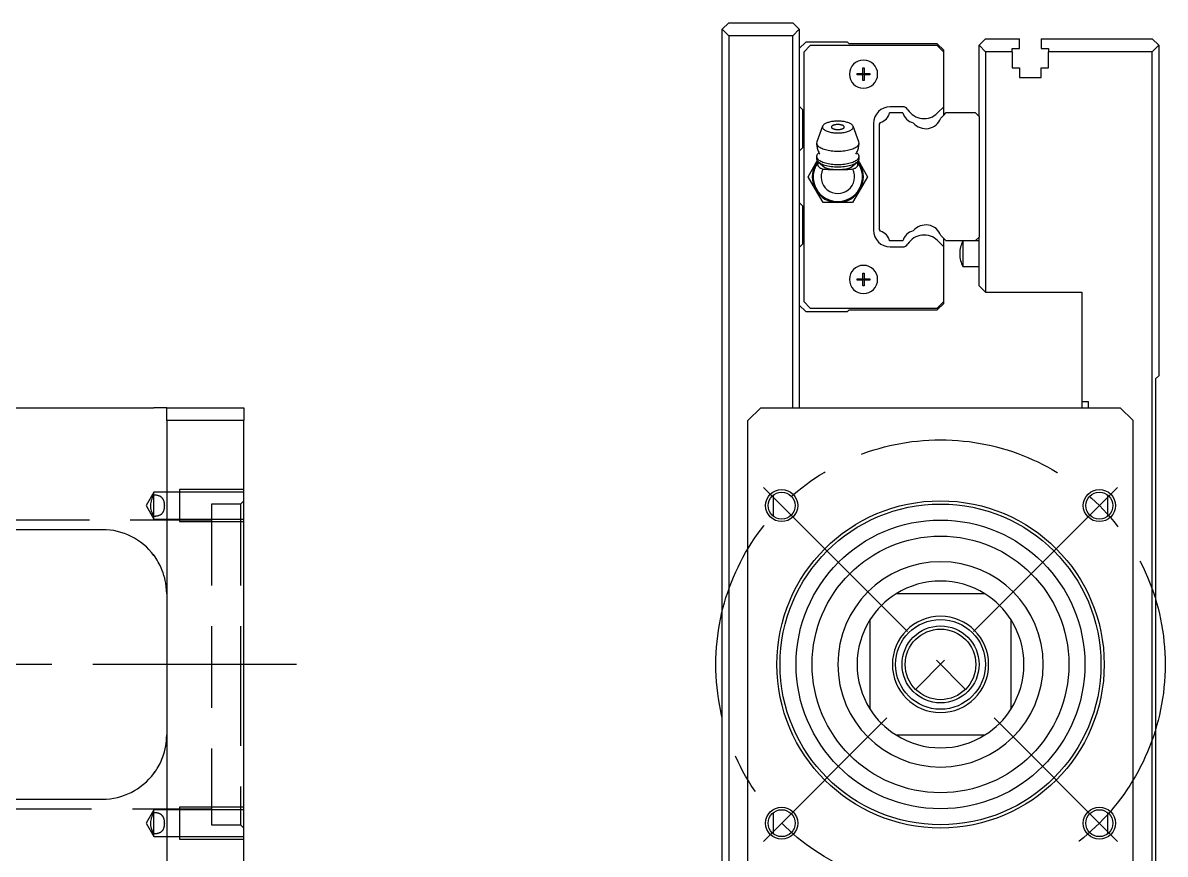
# Model space of a CAD drawing. Extents: x -10 to 1021, y -329 to 120.
# Drawn here: x 843.1 to 1021.1, y -29.6 to 100 of the extents above; entities that cross this region are included whole.
import ezdxf

# ---------------------------------------------------------------- set-up
doc = ezdxf.new("R2010")
doc.units = 0
doc.linetypes.add('CENTER', pattern=[50.8, 31.75, -6.35, 6.35, -6.35])
doc.linetypes.add('DASHED', pattern=[19.05, 12.7, -6.35])
doc.layers.get('0').update_dxf_attribs({"linetype": 'CONTINUOUS'})
doc.layers.add('CENTER', color=1, linetype='CENTER')

msp = doc.modelspace()

# ---------------------------------------------------------------- linework, layer by layer
at = {"color": 7, "linetype": 'CONTINUOUS'}
for p, q in [((953.07, 100), (952.07, 99)), ((953.07, 100), (963.07, 100)), ((964.07, 99), (963.07, 100)), ((952.07, 99), (953.07, 98)), ((952.07, -99), (952.07, 99)), ((963.07, 98), (953.07, 98)), ((953.07, 98), (953.07, -98)), ((963.07, 98), (964.07, 99)), ((963.07, 40), (963.07, 98)), ((964.07, 99), (964.07, 40)), ((965.07, 97), (964.07, 96)), ((965.77, 96.45), (964.77, 95.45)), ((971.57, 97), (965.07, 97)), ((985.57, 96.45), (965.77, 96.45)), ((971.82, 96.75), (971.57, 97)), ((985.57, 96.75), (971.82, 96.75)), ((986.57, 95.75), (985.57, 96.75)), ((986.57, 95.45), (985.57, 96.45)), ((992.07, 96.5), (993.07, 97.5)), ((992.07, 85.4), (992.07, 96.5)), ((993.07, 95.5), (992.07, 96.5)), ((993.07, 97.5), (998.37, 97.5)), ((998.37, 96), (998.37, 97.5)), ((1001.77, 97.5), (1019.07, 97.5)), ((1001.77, 97.5), (1001.77, 96)), ((1019.07, 97.5), (1020.07, 96.5)), ((1020.07, 96.5), (1019.07, 95.5)), ((1020.07, 96.5), (1020.07, 45)), ((964.77, 95.45), (964.77, 56.55)), ((986.57, 95.45), (986.57, 95.75)), ((986.57, 86.92), (986.57, 95.45)), ((997.22, 95.5), (993.07, 95.5)), ((993.07, 95.5), (993.07, 58)), ((997.22, 95.5), (997.22, 96)), ((997.22, 96), (998.37, 96)), ((997.22, 95.5), (997.22, 93)), ((1001.77, 96), (1002.92, 96)), ((1002.92, 96), (1002.92, 95.5)), ((1002.92, 93), (1002.92, 95.5)), ((1019.07, 95.5), (1002.92, 95.5)), ((1019.07, -95.5), (1019.07, 95.5)), ((973.97, 92.1), (973.97, 93)), ((973.97, 93), (974.17, 93)), ((974.17, 93), (974.17, 92.1)), ((997.22, 93), (998.37, 93)), ((998.37, 93), (998.37, 91.5)), ((1001.77, 93), (1002.92, 93)), ((1001.77, 91.5), (1001.77, 93)), ((973.07, 92.1), (973.97, 92.1)), ((973.07, 91.9), (973.07, 92.1)), ((973.97, 91.9), (973.07, 91.9)), ((973.97, 92.1), (974.07, 92)), ((973.97, 91.9), (974.07, 92)), ((973.97, 91), (973.97, 91.9)), ((974.17, 91), (973.97, 91)), ((974.17, 92.1), (974.07, 92)), ((974.17, 91.9), (974.07, 92)), ((974.17, 92.1), (975.07, 92.1)), ((975.07, 91.9), (974.17, 91.9)), ((974.17, 91.9), (974.17, 91)), ((975.07, 92.1), (975.07, 91.9)), ((998.37, 91.5), (1001.77, 91.5)), ((964.07, 87), (964.57, 86.5)), ((964.57, 86.5), (964.57, 80.5)), ((978.13, 86), (980.21, 86)), ((980.15, 86.93), (978.24, 86.93)), ((986.57, 86.92), (985.61, 85.95)), ((986.12, 85.15), (986.57, 85.6)), ((986.57, 85.6), (986.57, 86.92)), ((986.57, 85.6), (986.97, 86)), ((986.97, 86), (991.47, 86)), ((991.47, 86), (992.07, 85.4)), ((967.69, 83.89), (966.8, 81.44)), ((967.69, 83.89), (967.67, 83.81)), ((967.67, 83.81), (967.67, 83.73)), ((967.67, 83.73), (967.69, 83.65)), ((967.72, 83.95), (967.69, 83.89)), ((967.69, 83.65), (967.72, 83.58)), ((967.76, 84.02), (967.72, 83.95)), ((967.82, 84.08), (967.76, 84.02)), ((967.88, 84.14), (967.82, 84.08)), ((967.96, 84.2), (967.88, 84.14)), ((968.05, 84.25), (967.96, 84.2)), ((968.14, 84.31), (968.05, 84.25)), ((968.25, 84.36), (968.14, 84.31)), ((968.37, 84.41), (968.25, 84.36)), ((968.49, 84.45), (968.37, 84.41)), ((968.63, 84.49), (968.49, 84.45)), ((968.77, 84.53), (968.63, 84.49)), ((968.92, 84.57), (968.77, 84.53)), ((969.07, 84.6), (968.92, 84.57)), ((969.23, 84.62), (969.07, 84.6)), ((969.09, 83.83), (969.07, 83.79)), ((969.07, 83.79), (969.07, 83.76)), ((969.07, 83.76), (969.07, 83.73)), ((969.07, 83.73), (969.09, 83.69)), ((969.1, 83.86), (969.09, 83.83)), ((969.09, 83.69), (969.1, 83.66)), ((969.13, 83.89), (969.1, 83.86)), ((969.1, 83.66), (969.13, 83.63)), ((969.16, 83.92), (969.13, 83.89)), ((969.2, 83.95), (969.16, 83.92)), ((969.25, 83.98), (969.2, 83.95)), ((969.39, 84.64), (969.23, 84.62)), ((969.3, 84.01), (969.25, 83.98)), ((969.36, 84.03), (969.3, 84.01)), ((969.43, 84.05), (969.36, 84.03)), ((969.56, 84.66), (969.39, 84.64)), ((969.5, 84.07), (969.43, 84.05)), ((969.57, 84.09), (969.5, 84.07)), ((969.73, 84.67), (969.56, 84.66)), ((969.65, 84.11), (969.57, 84.09)), ((969.73, 84.12), (969.65, 84.11)), ((969.9, 84.68), (969.73, 84.67)), ((969.81, 84.13), (969.73, 84.12)), ((969.9, 84.14), (969.81, 84.13)), ((970.07, 84.68), (969.9, 84.68)), ((969.98, 84.14), (969.9, 84.14)), ((970.07, 84.14), (969.98, 84.14)), ((970.24, 84.68), (970.07, 84.68)), ((970.16, 84.14), (970.07, 84.14)), ((970.24, 84.14), (970.16, 84.14)), ((970.41, 84.67), (970.24, 84.68)), ((970.33, 84.13), (970.24, 84.14)), ((970.41, 84.12), (970.33, 84.13)), ((970.58, 84.66), (970.41, 84.67)), ((970.49, 84.11), (970.41, 84.12)), ((970.57, 84.09), (970.49, 84.11)), ((970.64, 84.07), (970.57, 84.09)), ((970.75, 84.64), (970.58, 84.66)), ((970.71, 84.05), (970.64, 84.07)), ((970.78, 84.03), (970.71, 84.05)), ((970.91, 84.62), (970.75, 84.64)), ((970.84, 84.01), (970.78, 84.03)), ((970.89, 83.98), (970.84, 84.01)), ((970.94, 83.95), (970.89, 83.98)), ((971.07, 84.6), (970.91, 84.62)), ((970.98, 83.92), (970.94, 83.95)), ((971.01, 83.89), (970.98, 83.92)), ((971.04, 83.86), (971.01, 83.89)), ((971.01, 83.63), (971.04, 83.66)), ((971.05, 83.83), (971.04, 83.86)), ((971.04, 83.66), (971.05, 83.69)), ((971.07, 83.79), (971.05, 83.83)), ((971.05, 83.69), (971.07, 83.73)), ((971.22, 84.57), (971.07, 84.6)), ((971.07, 83.76), (971.07, 83.79)), ((971.07, 83.73), (971.07, 83.76)), ((971.37, 84.53), (971.22, 84.57)), ((971.51, 84.49), (971.37, 84.53)), ((971.65, 84.45), (971.51, 84.49)), ((971.77, 84.41), (971.65, 84.45)), ((971.89, 84.36), (971.77, 84.41)), ((972, 84.31), (971.89, 84.36)), ((972.09, 84.25), (972, 84.31)), ((972.18, 84.2), (972.09, 84.25)), ((972.26, 84.14), (972.18, 84.2)), ((972.32, 84.08), (972.26, 84.14)), ((972.38, 84.02), (972.32, 84.08)), ((972.42, 83.95), (972.38, 84.02)), ((972.45, 83.89), (972.42, 83.95)), ((972.42, 83.58), (972.45, 83.65)), ((972.47, 83.81), (972.45, 83.89)), ((973.34, 81.44), (972.45, 83.89)), ((972.45, 83.65), (972.47, 83.73)), ((972.47, 83.73), (972.47, 83.81)), ((975.64, 84.33), (975.64, 67.67)), ((976.57, 84.2), (976.73, 84.48)), ((976.57, 67.8), (976.57, 84.2)), ((992.07, 85.4), (992.07, 66.6)), ((967.72, 83.58), (967.77, 83.5)), ((967.77, 83.5), (967.84, 83.42)), ((967.84, 83.42), (967.92, 83.35)), ((967.92, 83.35), (968.02, 83.28)), ((968.02, 83.28), (968.13, 83.22)), ((968.13, 83.22), (968.26, 83.16)), ((968.26, 83.16), (968.4, 83.1)), ((968.4, 83.1), (968.55, 83.05)), ((968.55, 83.05), (968.72, 83)), ((968.72, 83), (968.89, 82.96)), ((968.89, 82.96), (969.08, 82.92)), ((969.08, 82.92), (969.27, 82.9)), ((969.13, 83.63), (969.16, 83.6)), ((969.16, 83.6), (969.2, 83.57)), ((969.2, 83.57), (969.25, 83.54)), ((969.25, 83.54), (969.3, 83.51)), ((969.27, 82.9), (969.46, 82.87)), ((969.3, 83.51), (969.36, 83.49)), ((969.36, 83.49), (969.43, 83.47)), ((969.43, 83.47), (969.5, 83.45)), ((969.46, 82.87), (969.66, 82.86)), ((969.5, 83.45), (969.57, 83.43)), ((969.57, 83.43), (969.65, 83.41)), ((969.65, 83.41), (969.73, 83.4)), ((969.66, 82.86), (969.87, 82.85)), ((969.73, 83.4), (969.81, 83.39)), ((969.81, 83.39), (969.9, 83.38)), ((969.87, 82.85), (970.07, 82.84)), ((969.9, 83.38), (969.98, 83.38)), ((969.98, 83.38), (970.07, 83.38)), ((970.07, 83.38), (970.16, 83.38)), ((970.07, 82.84), (970.27, 82.85)), ((970.16, 83.38), (970.24, 83.38)), ((970.24, 83.38), (970.33, 83.39)), ((970.27, 82.85), (970.48, 82.86)), ((970.33, 83.39), (970.41, 83.4)), ((970.41, 83.4), (970.49, 83.41)), ((970.48, 82.86), (970.68, 82.87)), ((970.49, 83.41), (970.57, 83.43)), ((970.57, 83.43), (970.64, 83.45)), ((970.64, 83.45), (970.71, 83.47)), ((970.68, 82.87), (970.87, 82.9)), ((970.71, 83.47), (970.78, 83.49)), ((970.78, 83.49), (970.84, 83.51)), ((970.84, 83.51), (970.89, 83.54)), ((970.87, 82.9), (971.06, 82.92)), ((970.89, 83.54), (970.94, 83.57)), ((970.94, 83.57), (970.98, 83.6)), ((970.98, 83.6), (971.01, 83.63)), ((971.06, 82.92), (971.25, 82.96)), ((971.25, 82.96), (971.42, 83)), ((971.42, 83), (971.59, 83.05)), ((971.59, 83.05), (971.74, 83.1)), ((971.74, 83.1), (971.88, 83.16)), ((971.88, 83.16), (972.01, 83.22)), ((972.01, 83.22), (972.12, 83.28)), ((972.12, 83.28), (972.22, 83.35)), ((972.22, 83.35), (972.3, 83.42)), ((972.3, 83.42), (972.37, 83.5)), ((972.37, 83.5), (972.42, 83.58)), ((964.57, 80.5), (964.07, 80)), ((966.8, 81.44), (966.77, 81.27)), ((966.77, 81.27), (966.78, 81.17)), ((966.77, 81.27), (966.77, 81.26)), ((966.77, 81.26), (966.77, 81.09)), ((966.77, 81.09), (966.79, 80.93)), ((966.78, 81.17), (966.81, 81.07)), ((966.79, 80.93), (966.81, 80.77)), ((966.81, 81.07), (966.86, 80.97)), ((966.81, 80.77), (966.84, 80.61)), ((966.84, 80.61), (966.87, 80.45)), ((966.86, 80.97), (966.93, 80.88)), ((966.87, 80.45), (966.92, 80.3)), ((966.92, 80.3), (966.97, 80.14)), ((966.93, 80.88), (967.02, 80.78)), ((966.97, 80.14), (967.02, 80)), ((967.02, 80.78), (967.13, 80.69)), ((967.13, 80.69), (967.26, 80.61)), ((967.26, 80.61), (967.4, 80.52)), ((967.4, 80.52), (967.56, 80.45)), ((967.56, 80.45), (967.74, 80.37)), ((967.74, 80.37), (967.93, 80.31)), ((967.93, 80.31), (968.13, 80.24)), ((968.13, 80.24), (968.35, 80.19)), ((968.35, 80.19), (968.57, 80.14)), ((968.57, 80.14), (968.81, 80.1)), ((968.81, 80.1), (969.05, 80.07)), ((971.09, 80.07), (971.33, 80.1)), ((971.33, 80.1), (971.57, 80.14)), ((971.57, 80.14), (971.79, 80.19)), ((971.79, 80.19), (972.01, 80.24)), ((972.01, 80.24), (972.21, 80.31)), ((972.21, 80.31), (972.4, 80.37)), ((972.4, 80.37), (972.58, 80.45)), ((972.58, 80.45), (972.74, 80.52)), ((972.74, 80.52), (972.88, 80.61)), ((972.88, 80.61), (973.01, 80.69)), ((973.01, 80.69), (973.12, 80.78)), ((973.12, 80.78), (973.21, 80.88)), ((973.12, 80.01), (973.18, 80.17)), ((973.18, 80.17), (973.23, 80.33)), ((973.21, 80.88), (973.28, 80.97)), ((973.23, 80.33), (973.28, 80.49)), ((973.28, 80.97), (973.33, 81.07)), ((973.28, 80.49), (973.31, 80.65)), ((973.31, 80.65), (973.34, 80.82)), ((973.33, 81.07), (973.36, 81.17)), ((973.37, 81.27), (973.34, 81.44)), ((973.34, 80.82), (973.36, 80.98)), ((973.36, 81.17), (973.37, 81.27)), ((973.36, 80.98), (973.37, 81.15)), ((973.37, 81.15), (973.37, 81.27)), ((966.61, 78), (966.89, 78.49)), ((966.79, 79.33), (966.77, 79.26)), ((966.77, 79.26), (966.77, 79.19)), ((966.77, 79.19), (966.78, 79.09)), ((966.77, 79.19), (966.77, 78.82)), ((966.77, 78.82), (966.77, 78.75)), ((966.77, 78.75), (966.79, 78.69)), ((966.78, 79.09), (966.81, 78.99)), ((966.81, 79.39), (966.79, 79.33)), ((966.79, 78.69), (966.81, 78.62)), ((966.84, 79.46), (966.81, 79.39)), ((966.81, 78.99), (966.86, 78.9)), ((966.81, 78.62), (966.84, 78.55)), ((966.89, 79.52), (966.84, 79.46)), ((966.84, 78.55), (966.89, 78.49)), ((966.86, 78.9), (966.93, 78.8)), ((966.94, 79.59), (966.89, 79.52)), ((966.89, 78.49), (966.94, 78.42)), ((966.93, 78.8), (967.02, 78.71)), ((967, 79.65), (966.94, 79.59)), ((966.94, 78.42), (967, 78.36)), ((967.07, 79.71), (967, 79.65)), ((967, 78.36), (967.07, 78.3)), ((967.02, 80), (967.09, 79.85)), ((967.02, 78.71), (967.13, 78.62)), ((967.13, 79.77), (967.07, 79.71)), ((967.09, 79.85), (967.16, 79.71)), ((967.13, 78.62), (967.26, 78.53)), ((967.16, 79.71), (967.24, 79.57)), ((967.24, 79.57), (967.27, 79.51)), ((967.26, 78.53), (967.4, 78.45)), ((967.4, 78.45), (967.56, 78.37)), ((967.56, 78.37), (967.74, 78.3)), ((969.05, 80.07), (969.3, 80.04)), ((969.3, 80.04), (969.55, 80.02)), ((969.55, 80.02), (969.81, 80.01)), ((969.81, 80.01), (970.07, 80)), ((970.07, 80), (970.33, 80.01)), ((970.33, 80.01), (970.59, 80.02)), ((970.59, 80.02), (970.84, 80.04)), ((970.84, 80.04), (971.09, 80.07)), ((972.4, 78.3), (972.58, 78.37)), ((972.58, 78.37), (972.74, 78.45)), ((972.74, 78.45), (972.88, 78.53)), ((972.87, 79.52), (972.89, 79.55)), ((972.88, 78.53), (973.01, 78.62)), ((972.89, 79.55), (972.97, 79.7)), ((972.97, 79.7), (973.05, 79.85)), ((973.07, 79.71), (973.01, 79.77)), ((973.01, 78.62), (973.12, 78.71)), ((973.05, 79.85), (973.12, 80.01)), ((973.14, 79.65), (973.07, 79.71)), ((973.07, 78.3), (973.14, 78.36)), ((973.12, 78.71), (973.21, 78.8)), ((973.2, 79.59), (973.14, 79.65)), ((973.14, 78.36), (973.2, 78.42)), ((973.25, 79.52), (973.2, 79.59)), ((973.2, 78.42), (973.25, 78.49)), ((973.21, 78.8), (973.28, 78.9)), ((973.3, 79.46), (973.25, 79.52)), ((973.25, 78.49), (973.3, 78.55)), ((973.25, 78.49), (973.53, 78)), ((973.28, 78.9), (973.33, 78.99)), ((973.33, 79.39), (973.3, 79.46)), ((973.3, 78.55), (973.33, 78.62)), ((973.35, 79.33), (973.33, 79.39)), ((973.33, 78.99), (973.36, 79.09)), ((973.33, 78.62), (973.35, 78.69)), ((973.37, 79.26), (973.35, 79.33)), ((973.35, 78.69), (973.37, 78.75)), ((973.36, 79.09), (973.37, 79.19)), ((973.37, 79.19), (973.37, 79.26)), ((973.37, 78.82), (973.37, 79.19)), ((973.37, 78.75), (973.37, 78.82)), ((965.45, 76), (966.61, 78)), ((966.98, 77.98), (966.99, 78.05)), ((966.98, 77.91), (966.98, 77.98)), ((966.99, 77.84), (966.98, 77.91)), ((966.99, 78.05), (967.01, 78.12)), ((967, 77.78), (966.99, 77.84)), ((967.01, 77.72), (967, 77.78)), ((967.01, 78.12), (967.03, 78.2)), ((967.04, 77.66), (967.01, 77.72)), ((967.03, 78.2), (967.06, 78.27)), ((967.07, 77.61), (967.04, 77.66)), ((967.06, 78.27), (967.06, 78.28)), ((967.07, 78.3), (967.19, 78.21)), ((967.07, 78.3), (968.06, 77.46)), ((967.1, 77.55), (967.07, 77.61)), ((967.15, 77.5), (967.1, 77.55)), ((967.19, 77.46), (967.15, 77.5)), ((967.19, 78.21), (967.33, 78.12)), ((967.25, 77.41), (967.19, 77.46)), ((967.31, 77.36), (967.25, 77.41)), ((967.39, 77.32), (967.31, 77.36)), ((967.33, 78.12), (967.49, 78.03)), ((967.47, 77.28), (967.39, 77.32)), ((967.56, 77.24), (967.47, 77.28)), ((967.49, 78.03), (967.66, 77.96)), ((967.66, 77.21), (967.56, 77.24)), ((967.66, 77.96), (967.86, 77.88)), ((967.75, 77.18), (967.66, 77.21)), ((967.74, 78.3), (967.93, 78.23)), ((967.91, 77.16), (967.75, 77.18)), ((967.86, 77.88), (968.06, 77.82)), ((968.07, 77.15), (967.91, 77.16)), ((967.93, 78.23), (968.13, 78.17)), ((968.06, 77.82), (968.28, 77.76)), ((968.07, 77.46), (968.06, 77.46)), ((968.11, 77.42), (968.07, 77.46)), ((968.22, 77.13), (968.07, 77.15)), ((968.17, 77.39), (968.11, 77.42)), ((968.13, 78.17), (968.35, 78.11)), ((968.23, 77.35), (968.17, 77.39)), ((968.38, 77.12), (968.22, 77.13)), ((968.29, 77.32), (968.23, 77.35)), ((968.28, 77.76), (968.52, 77.71)), ((968.35, 77.3), (968.29, 77.32)), ((968.35, 78.11), (968.57, 78.07)), ((968.43, 77.27), (968.35, 77.3)), ((968.55, 77.11), (968.38, 77.12)), ((968.5, 77.25), (968.43, 77.27)), ((968.58, 77.23), (968.5, 77.25)), ((968.52, 77.71), (968.76, 77.66)), ((968.71, 77.1), (968.55, 77.11)), ((968.57, 78.07), (968.81, 78.02)), ((968.66, 77.21), (968.58, 77.23)), ((968.75, 77.19), (968.66, 77.21)), ((968.86, 77.09), (968.71, 77.1)), ((968.82, 77.18), (968.75, 77.19)), ((968.76, 77.66), (969.01, 77.63)), ((968.81, 78.02), (969.05, 77.99)), ((968.9, 77.16), (968.82, 77.18)), ((969.04, 77.09), (968.86, 77.09)), ((968.98, 77.15), (968.9, 77.16)), ((969.06, 77.14), (968.98, 77.15)), ((969.01, 77.63), (969.27, 77.6)), ((969.22, 77.08), (969.04, 77.09)), ((969.05, 77.99), (969.3, 77.96)), ((969.15, 77.13), (969.06, 77.14)), ((969.23, 77.13), (969.15, 77.13)), ((969.38, 77.08), (969.22, 77.08)), ((969.32, 77.12), (969.23, 77.13)), ((969.27, 77.6), (969.53, 77.58)), ((969.3, 77.96), (969.55, 77.94)), ((969.41, 77.11), (969.32, 77.12)), ((969.55, 77.08), (969.38, 77.08)), ((969.5, 77.11), (969.41, 77.11)), ((969.6, 77.1), (969.5, 77.11)), ((969.53, 77.58), (969.8, 77.56)), ((969.55, 77.94), (969.81, 77.93)), ((969.72, 77.07), (969.55, 77.08)), ((969.68, 77.1), (969.6, 77.1)), ((969.75, 77.1), (969.68, 77.1)), ((969.9, 77.07), (969.72, 77.07)), ((969.83, 77.1), (969.75, 77.1)), ((969.8, 77.56), (970.07, 77.56)), ((969.81, 77.93), (970.07, 77.93)), ((969.91, 77.09), (969.83, 77.1)), ((970.07, 77.07), (969.9, 77.07)), ((969.99, 77.09), (969.91, 77.09)), ((970.07, 77.09), (969.99, 77.09)), ((970.07, 77.93), (970.33, 77.93)), ((970.07, 77.56), (970.34, 77.56)), ((970.15, 77.09), (970.07, 77.09)), ((970.27, 77.07), (970.07, 77.07)), ((970.23, 77.09), (970.15, 77.09)), ((970.31, 77.1), (970.23, 77.09)), ((970.47, 77.07), (970.27, 77.07)), ((970.39, 77.1), (970.31, 77.1)), ((970.33, 77.93), (970.59, 77.94)), ((970.34, 77.56), (970.61, 77.58)), ((970.46, 77.1), (970.39, 77.1)), ((970.54, 77.1), (970.46, 77.1)), ((970.68, 77.08), (970.47, 77.07)), ((970.64, 77.11), (970.54, 77.1)), ((970.59, 77.94), (970.84, 77.96)), ((970.61, 77.58), (970.87, 77.6)), ((970.73, 77.11), (970.64, 77.11)), ((970.87, 77.08), (970.68, 77.08)), ((970.82, 77.12), (970.73, 77.11)), ((970.91, 77.13), (970.82, 77.12)), ((970.84, 77.96), (971.09, 77.99)), ((970.87, 77.6), (971.13, 77.63)), ((971.07, 77.09), (970.87, 77.08)), ((970.99, 77.13), (970.91, 77.13)), ((971.08, 77.14), (970.99, 77.13)), ((971.28, 77.09), (971.07, 77.09)), ((971.16, 77.15), (971.08, 77.14)), ((971.09, 77.99), (971.33, 78.02)), ((971.13, 77.63), (971.38, 77.66)), ((971.24, 77.16), (971.16, 77.15)), ((971.32, 77.18), (971.24, 77.16)), ((971.46, 77.1), (971.28, 77.09)), ((971.39, 77.19), (971.32, 77.18)), ((971.33, 78.02), (971.57, 78.07)), ((971.38, 77.66), (971.62, 77.71)), ((971.48, 77.21), (971.39, 77.19)), ((971.65, 77.11), (971.46, 77.1)), ((971.56, 77.23), (971.48, 77.21)), ((971.64, 77.25), (971.56, 77.23)), ((971.57, 78.07), (971.79, 78.11)), ((971.62, 77.71), (971.86, 77.76)), ((971.71, 77.27), (971.64, 77.25)), ((971.85, 77.13), (971.65, 77.11)), ((971.79, 77.3), (971.71, 77.27)), ((971.79, 78.11), (972.01, 78.17)), ((971.85, 77.32), (971.79, 77.3)), ((971.91, 77.35), (971.85, 77.32)), ((972.02, 77.14), (971.85, 77.13)), ((971.86, 77.76), (972.08, 77.82)), ((971.97, 77.39), (971.91, 77.35)), ((972.03, 77.42), (971.97, 77.39)), ((972.01, 78.17), (972.21, 78.23)), ((972.2, 77.16), (972.02, 77.14)), ((972.07, 77.46), (972.03, 77.42)), ((972.08, 77.46), (972.07, 77.46)), ((972.08, 77.46), (973.07, 78.3)), ((972.08, 77.82), (972.28, 77.88)), ((972.39, 77.18), (972.2, 77.16)), ((972.21, 78.23), (972.4, 78.3)), ((972.28, 77.88), (972.48, 77.96)), ((972.48, 77.21), (972.39, 77.18)), ((972.48, 77.96), (972.65, 78.03)), ((972.58, 77.24), (972.48, 77.21)), ((972.67, 77.28), (972.58, 77.24)), ((972.65, 78.03), (972.81, 78.12)), ((972.75, 77.32), (972.67, 77.28)), ((972.82, 77.36), (972.75, 77.32)), ((972.81, 78.12), (972.95, 78.21)), ((972.89, 77.41), (972.82, 77.36)), ((972.95, 77.46), (972.89, 77.41)), ((972.95, 78.21), (973.07, 78.3)), ((972.99, 77.5), (972.95, 77.46)), ((973.04, 77.55), (972.99, 77.5)), ((973.07, 77.61), (973.04, 77.55)), ((973.1, 77.66), (973.07, 77.61)), ((973.08, 78.28), (973.08, 78.27)), ((973.08, 78.27), (973.11, 78.2)), ((973.13, 77.72), (973.1, 77.66)), ((973.11, 78.2), (973.13, 78.12)), ((973.13, 78.12), (973.15, 78.05)), ((973.14, 77.78), (973.13, 77.72)), ((973.15, 77.84), (973.14, 77.78)), ((973.15, 78.05), (973.16, 77.98)), ((973.16, 77.91), (973.15, 77.84)), ((973.16, 77.98), (973.16, 77.91)), ((973.53, 78), (974.69, 76)), ((966.61, 74), (965.45, 76)), ((974.69, 76), (973.53, 74)), ((967.76, 72), (966.61, 74)), ((973.53, 74), (972.38, 72)), ((964.07, 72), (964.57, 71.5)), ((964.57, 71.5), (964.57, 65.5)), ((970.07, 72), (967.76, 72)), ((972.38, 72), (970.07, 72)), ((976.73, 67.52), (976.57, 67.8)), ((980.21, 66), (978.13, 66)), ((985.61, 66.05), (986.57, 65.08)), ((986.97, 66), (986.12, 66.85)), ((986.57, 65.08), (986.57, 66.4)), ((991.47, 66), (986.97, 66)), ((989.57, 66), (989.57, 62)), ((992.07, 66.6), (991.47, 66)), ((992.07, 66), (991.47, 66)), ((992.07, 59), (992.07, 66.6)), ((964.57, 65.5), (964.07, 65)), ((978.24, 65.07), (980.15, 65.07)), ((986.57, 56.55), (986.57, 65.08)), ((989.07, 64.06), (989.07, 63.94)), ((973.97, 60.1), (973.97, 61)), ((973.97, 61), (974.17, 61)), ((974.17, 61), (974.17, 60.1)), ((989.57, 62), (992.07, 62)), ((973.07, 60.1), (973.97, 60.1)), ((973.07, 59.9), (973.07, 60.1)), ((973.97, 59.9), (973.07, 59.9)), ((973.97, 60.1), (974.07, 60)), ((973.97, 59.9), (974.07, 60)), ((973.97, 59), (973.97, 59.9)), ((974.17, 59), (973.97, 59)), ((974.17, 60.1), (974.07, 60)), ((974.17, 59.9), (974.07, 60)), ((974.17, 60.1), (975.07, 60.1)), ((975.07, 59.9), (974.17, 59.9)), ((974.17, 59.9), (974.17, 59)), ((975.07, 60.1), (975.07, 59.9)), ((992.07, 59), (993.07, 58)), ((993.07, 58), (1008.07, 58)), ((1008.07, 58), (1008.07, 41)), ((964.07, 56), (965.07, 55)), ((964.77, 56.55), (965.77, 55.55)), ((965.77, 55.55), (985.57, 55.55)), ((971.57, 55), (971.82, 55.25)), ((971.82, 55.25), (985.57, 55.25)), ((985.57, 55.55), (986.57, 56.55)), ((985.57, 55.25), (986.57, 56.25)), ((986.57, 56.25), (986.57, 56.55)), ((965.07, 55), (971.57, 55)), ((1019.57, 44.5), (1020.07, 45)), ((1019.57, 44.5), (1019.57, -44.5)), ((1008.07, 41), (1008.07, 40)), ((1008.07, 41), (1009.07, 41)), ((1009.07, 41), (1009.07, 40)), ((830, 40), (863.5, 40)), ((865.5, 40), (863.5, 40)), ((865.5, 38), (865.5, 40)), ((865.5, 40), (877.5, 40)), ((877.5, 40), (877.5, 38)), ((958.07, 40), (956.07, 38)), ((958.07, 40), (1014.07, 40)), ((1016.07, 38), (1014.07, 40)), ((865.5, 38), (865.5, -38)), ((877.5, 38), (865.5, 38)), ((877.5, -38), (877.5, 38)), ((956.07, -38), (956.07, 38)), ((1016.07, -38), (1016.07, 38)), ((863.02, 24.91), (863.03, 25.03)), ((863.03, 25.03), (863.06, 25.23)), ((863.06, 25.23), (863.11, 25.42)), ((863.11, 25.42), (863.16, 25.61)), ((863.16, 25.61), (863.23, 25.8)), ((863.23, 25.8), (863.3, 25.99)), ((863.3, 25.99), (863.38, 26.17)), ((863.38, 26.17), (863.5, 26.44)), ((863.5, 26.44), (863.57, 26.43)), ((863.5, 23.06), (863.5, 26.44)), ((863.57, 26.43), (863.65, 26.43)), ((863.65, 26.43), (863.72, 26.43)), ((863.72, 26.43), (863.8, 26.42)), ((863.8, 26.42), (863.87, 26.41)), ((863.87, 26.41), (863.94, 26.4)), ((863.94, 26.4), (864.01, 26.38)), ((864.01, 26.38), (864.08, 26.37)), ((864.08, 26.37), (864.15, 26.35)), ((864.15, 26.35), (864.22, 26.33)), ((864.22, 26.33), (864.29, 26.3)), ((864.29, 26.3), (864.35, 26.28)), ((864.35, 26.28), (864.41, 26.25)), ((864.41, 26.25), (864.47, 26.21)), ((864.47, 26.21), (864.53, 26.18)), ((864.53, 26.18), (864.58, 26.14)), ((864.58, 26.14), (864.63, 26.1)), ((864.63, 26.1), (864.68, 26.06)), ((864.68, 26.06), (864.73, 26.02)), ((864.73, 26.02), (864.77, 25.97)), ((864.77, 25.97), (864.81, 25.92)), ((864.81, 25.92), (864.85, 25.87)), ((864.85, 25.87), (864.88, 25.82)), ((864.88, 25.82), (864.91, 25.77)), ((864.91, 25.77), (864.94, 25.71)), ((864.94, 25.71), (864.97, 25.65)), ((864.97, 25.65), (864.99, 25.59)), ((864.99, 25.59), (865.02, 25.53)), ((865.02, 25.53), (865.04, 25.46)), ((865.04, 25.46), (865.06, 25.38)), ((865.06, 25.38), (865.08, 25.3)), ((865.08, 25.3), (865.1, 25.22)), ((865.1, 25.22), (865.11, 25.14)), ((865.11, 25.14), (865.12, 25.05)), ((865.12, 25.05), (865.13, 24.98)), ((865.13, 24.98), (865.13, 24.9)), ((960.07, 23.06), (960.07, 26.44)), ((1012.07, 26.44), (1012.07, 23.06)), ((863.01, 24.79), (863.02, 24.91)), ((863.01, 24.67), (863.01, 24.79)), ((863.02, 24.55), (863.01, 24.67)), ((863.03, 24.43), (863.02, 24.55)), ((863.05, 24.31), (863.03, 24.43)), ((863.08, 24.19), (863.05, 24.31)), ((863.16, 23.9), (863.08, 24.19)), ((863.26, 23.62), (863.16, 23.9)), ((863.38, 23.34), (863.26, 23.62)), ((863.5, 23.06), (863.38, 23.34)), ((864.17, 23.15), (864.11, 23.14)), ((864.23, 23.18), (864.17, 23.15)), ((864.29, 23.2), (864.23, 23.18)), ((864.35, 23.22), (864.29, 23.2)), ((864.41, 23.25), (864.35, 23.22)), ((864.47, 23.28), (864.41, 23.25)), ((864.52, 23.31), (864.47, 23.28)), ((864.58, 23.35), (864.52, 23.31)), ((864.63, 23.39), (864.58, 23.35)), ((864.68, 23.43), (864.63, 23.39)), ((864.72, 23.48), (864.68, 23.43)), ((864.77, 23.52), (864.72, 23.48)), ((864.81, 23.57), (864.77, 23.52)), ((864.84, 23.62), (864.81, 23.57)), ((864.88, 23.67), (864.84, 23.62)), ((864.91, 23.72), (864.88, 23.67)), ((864.94, 23.78), (864.91, 23.72)), ((864.97, 23.84), (864.94, 23.78)), ((864.99, 23.9), (864.97, 23.84)), ((865.01, 23.96), (864.99, 23.9)), ((865.04, 24.03), (865.01, 23.96)), ((865.06, 24.11), (865.04, 24.03)), ((865.08, 24.18), (865.06, 24.11)), ((865.09, 24.26), (865.08, 24.18)), ((865.11, 24.34), (865.09, 24.26)), ((865.12, 24.42), (865.11, 24.34)), ((865.13, 24.5), (865.12, 24.42)), ((865.13, 24.9), (865.13, 24.82)), ((865.13, 24.82), (865.14, 24.74)), ((865.14, 24.74), (865.13, 24.66)), ((865.13, 24.66), (865.13, 24.58)), ((865.13, 24.58), (865.13, 24.5)), ((863.58, 23.06), (863.5, 23.06)), ((863.66, 23.07), (863.58, 23.06)), ((863.74, 23.07), (863.66, 23.07)), ((863.82, 23.08), (863.74, 23.07)), ((863.9, 23.09), (863.82, 23.08)), ((863.98, 23.11), (863.9, 23.09)), ((864.04, 23.12), (863.98, 23.11)), ((864.11, 23.14), (864.04, 23.12)), ((855.5, 21), (815, 21)), ((863.68, 16.75), (863.5, 17)), ((863.86, 16.49), (863.68, 16.75)), ((864.03, 16.23), (863.86, 16.49)), ((864.18, 15.96), (864.03, 16.23)), ((864.33, 15.69), (864.18, 15.96)), ((864.47, 15.42), (864.33, 15.69)), ((864.65, 15.03), (864.47, 15.42)), ((864.81, 14.64), (864.65, 15.03)), ((864.96, 14.25), (864.81, 14.64)), ((865.08, 13.86), (864.96, 14.25)), ((865.19, 13.46), (865.08, 13.86)), ((865.28, 13.06), (865.19, 13.46)), ((865.36, 12.67), (865.28, 13.06)), ((865.44, 12.12), (865.36, 12.67)), ((865.48, 11.57), (865.44, 12.12)), ((865.5, 11.02), (865.48, 11.57)), ((865.5, 11), (865.5, 11.02)), ((993, 11), (979.14, 11)), ((975.07, 6.93), (975.07, -6.93)), ((997.07, -6.93), (997.07, 6.93)), ((865.36, -12.67), (865.42, -12.26)), ((865.42, -12.26), (865.46, -11.85)), ((865.46, -11.85), (865.49, -11.43)), ((865.49, -11.43), (865.5, -11.02)), ((865.5, -11.02), (865.5, -11)), ((979.14, -11), (993, -11)), ((864.9, -14.41), (865.02, -14.07)), ((865.02, -14.07), (865.15, -13.61)), ((865.15, -13.61), (865.27, -13.14)), ((865.27, -13.14), (865.36, -12.67)), ((864.02, -16.23), (864.18, -15.96)), ((864.18, -15.96), (864.33, -15.69)), ((864.33, -15.69), (864.47, -15.42)), ((864.47, -15.42), (864.63, -15.08)), ((864.63, -15.08), (864.77, -14.75)), ((864.77, -14.75), (864.9, -14.41)), ((863.5, -17), (863.64, -16.81)), ((863.64, -16.81), (863.77, -16.62)), ((863.77, -16.62), (863.9, -16.43)), ((863.9, -16.43), (864.02, -16.23)), ((815, -21), (855.5, -21)), ((863.38, -23.33), (863.5, -23.06)), ((863.5, -23.06), (863.57, -23.06)), ((863.5, -26.44), (863.5, -23.06)), ((863.57, -23.06), (863.65, -23.07)), ((863.65, -23.07), (863.72, -23.07)), ((863.72, -23.07), (863.8, -23.08)), ((863.8, -23.08), (863.87, -23.09)), ((863.87, -23.09), (863.94, -23.1)), ((863.94, -23.1), (864.01, -23.11)), ((864.01, -23.11), (864.08, -23.13)), ((864.08, -23.13), (864.15, -23.15)), ((960.07, -26.44), (960.07, -23.06)), ((1012.07, -23.06), (1012.07, -26.44)), ((863.01, -24.71), (863.02, -24.59)), ((863.01, -24.83), (863.01, -24.71)), ((863.02, -24.95), (863.01, -24.83)), ((863.02, -24.59), (863.03, -24.47)), ((863.03, -24.47), (863.06, -24.27)), ((863.06, -24.27), (863.11, -24.08)), ((863.11, -24.08), (863.16, -23.89)), ((863.16, -23.89), (863.23, -23.7)), ((863.23, -23.7), (863.3, -23.51)), ((863.3, -23.51), (863.38, -23.33)), ((864.15, -23.15), (864.22, -23.17)), ((864.22, -23.17), (864.29, -23.2)), ((864.29, -23.2), (864.35, -23.22)), ((864.35, -23.22), (864.41, -23.25)), ((864.41, -23.25), (864.47, -23.28)), ((864.47, -23.28), (864.53, -23.32)), ((864.53, -23.32), (864.58, -23.35)), ((864.58, -23.35), (864.63, -23.39)), ((864.63, -23.39), (864.68, -23.43)), ((864.68, -23.43), (864.73, -23.48)), ((864.73, -23.48), (864.77, -23.53)), ((864.77, -23.53), (864.81, -23.58)), ((864.81, -23.58), (864.85, -23.62)), ((864.85, -23.62), (864.88, -23.68)), ((864.88, -23.68), (864.91, -23.73)), ((864.91, -23.73), (864.94, -23.79)), ((864.94, -23.79), (864.97, -23.84)), ((864.97, -23.84), (864.99, -23.9)), ((864.99, -23.9), (865.02, -23.96)), ((865.02, -23.96), (865.04, -24.04)), ((865.04, -24.04), (865.06, -24.12)), ((865.06, -24.12), (865.08, -24.2)), ((865.08, -24.2), (865.1, -24.28)), ((865.1, -24.28), (865.11, -24.36)), ((865.11, -24.36), (865.12, -24.44)), ((865.12, -24.44), (865.13, -24.52)), ((865.13, -24.52), (865.13, -24.6)), ((865.13, -24.6), (865.13, -24.68)), ((865.13, -24.68), (865.14, -24.76)), ((865.14, -24.76), (865.13, -24.84)), ((865.13, -24.84), (865.13, -24.92)), ((865.13, -24.92), (865.13, -24.99)), ((863.03, -25.07), (863.02, -24.95)), ((863.05, -25.19), (863.03, -25.07)), ((863.08, -25.31), (863.05, -25.19)), ((863.16, -25.6), (863.08, -25.31)), ((863.26, -25.88), (863.16, -25.6)), ((863.38, -26.16), (863.26, -25.88)), ((863.5, -26.44), (863.38, -26.16)), ((863.58, -26.43), (863.5, -26.44)), ((863.66, -26.43), (863.58, -26.43)), ((863.74, -26.42), (863.66, -26.43)), ((863.82, -26.42), (863.74, -26.42)), ((863.9, -26.4), (863.82, -26.42)), ((863.98, -26.39), (863.9, -26.4)), ((864.04, -26.38), (863.98, -26.39)), ((864.11, -26.36), (864.04, -26.38)), ((864.17, -26.34), (864.11, -26.36)), ((864.23, -26.32), (864.17, -26.34)), ((864.29, -26.3), (864.23, -26.32)), ((864.35, -26.27), (864.29, -26.3)), ((864.41, -26.25), (864.35, -26.27)), ((864.47, -26.22), (864.41, -26.25)), ((864.52, -26.18), (864.47, -26.22)), ((864.58, -26.15), (864.52, -26.18)), ((864.63, -26.11), (864.58, -26.15)), ((864.68, -26.07), (864.63, -26.11)), ((864.72, -26.02), (864.68, -26.07)), ((864.77, -25.98), (864.72, -26.02)), ((864.81, -25.93), (864.77, -25.98)), ((864.84, -25.88), (864.81, -25.93)), ((864.88, -25.83), (864.84, -25.88)), ((864.91, -25.77), (864.88, -25.83)), ((864.94, -25.72), (864.91, -25.77)), ((864.97, -25.66), (864.94, -25.72)), ((864.99, -25.6), (864.97, -25.66)), ((865.01, -25.54), (864.99, -25.6)), ((865.04, -25.47), (865.01, -25.54)), ((865.06, -25.39), (865.04, -25.47)), ((865.08, -25.31), (865.06, -25.39)), ((865.09, -25.24), (865.08, -25.31)), ((865.11, -25.16), (865.09, -25.24)), ((865.12, -25.07), (865.11, -25.16)), ((865.13, -24.99), (865.12, -25.07))]:
    msp.add_line(p, q, dxfattribs=at)
at = {"color": 3, "linetype": 'DASHED'}
for p, q in [((863.5, 26.85), (862.29, 24.75)), ((867.5, 26.85), (863.5, 26.85)), ((863.5, 26.44), (863.5, 26.85)), ((877.5, 27.25), (867.5, 27.25)), ((867.5, 27.25), (867.5, 22.25)), ((877.5, 26.85), (867.5, 26.85)), ((877, 25), (872.5, 25)), ((872.5, 25), (872.5, -25)), ((877.5, 25.5), (877, 25)), ((877, 25), (877, 0)), ((862.29, 24.75), (863.5, 22.65)), ((872.5, 22.5), (803, 22.5)), ((863.5, 22.65), (863.5, 23.06)), ((863.5, 22.65), (867.5, 22.65)), ((867.5, 22.65), (877.5, 22.65)), ((867.5, 22.25), (877.5, 22.25)), ((863.68, 16.75), (863.42, 17.11)), ((877, 0), (877, -25)), ((863.41, -17.12), (863.71, -16.71)), ((803, -22.5), (872.5, -22.5)), ((863.5, -22.65), (862.29, -24.75)), ((867.5, -22.65), (863.5, -22.65)), ((863.5, -23.06), (863.5, -22.65)), ((877.5, -22.25), (867.5, -22.25)), ((867.5, -22.25), (867.5, -27.25)), ((877.5, -22.65), (867.5, -22.65)), ((862.29, -24.75), (863.5, -26.85)), ((863.5, -26.85), (863.5, -26.44)), ((872.5, -25), (877, -25)), ((877, -25), (877.5, -25.5)), ((863.5, -26.85), (867.5, -26.85)), ((867.5, -26.85), (877.5, -26.85)), ((867.5, -27.25), (877.5, -27.25))]:
    msp.add_line(p, q, dxfattribs=at)
at = {"color": 3, "linetype": 'CONTINUOUS'}
for centre in [(961.32, 24.75), (1010.82, 24.75), (961.32, -24.75), (1010.82, -24.75)]:
    msp.add_circle(centre, 2.5, dxfattribs=at)
at = {"color": 7, "linetype": 'CONTINUOUS'}
for centre, radius in [((961.32, 24.75), 2.1), ((1010.82, 24.75), 2.1), ((986.07, 0), 25.5), ((986.07, 0), 25), ((986.07, 0), 22.5), ((986.07, 0), 20), ((986.07, 0), 7), ((986.07, 0), 6), ((986.07, 0), 5.5), ((961.32, -24.75), 2.1), ((1010.82, -24.75), 2.1)]:
    msp.add_circle(centre, radius, dxfattribs=at)
for centre, radius, start, end in [((974.07, 92), 2.2, 0, 180), ((974.07, 92), 2.2, 180, 0), ((978.24, 84.33), 2.6, 90, 180), ((976.09, 86.48), 2.1, 287.8944, 346.7394), ((980.15, 85.93), 1, 32.3319, 90), ((980.14, 85.9), 1.03, 33.3353, 88.9965), ((982.25, 86.48), 2.1, 193.2606, 258.3703), ((983.51, 88.05), 2.97, 212.3321, 315), ((983.77, 86), 2.5, 219.0557, 340.1637), ((970.07, 76), 3.85, 142.5071, 37.4929), ((970.07, 76), 4, 142.1418, 150), ((970.07, 76), 4, 30, 37.8582), ((970.07, 76), 4, 150, 210), ((970.07, 76), 2.6, 152.9958, 27.0042), ((970.07, 76), 4, 330, 30), ((970.07, 76), 4, 210, 270), ((970.07, 76), 4, 270, 330), ((978.24, 67.67), 2.6, 180, 270), ((983.77, 66), 2.5, 19.8363, 140.9443), ((976.09, 65.52), 2.1, 13.2606, 72.1056), ((982.25, 65.52), 2.1, 101.6297, 166.7394), ((983.51, 63.95), 2.97, 44.9791, 147.6681), ((993.07, 64.06), 4, 151.0305, 180), ((980.15, 66.07), 1, 270, 327.6675), ((993.07, 63.94), 4, 180, 208.9695), ((974.07, 60), 2.2, 0, 180), ((974.07, 60), 2.2, 180, 0), ((855.5, 11), 10, 36.8699, 90), ((986.07, 0), 16, 0, 180), ((986.07, 0), 16, 0, 180), ((986.07, 0), 13, 57.7958, 122.2042), ((986.07, 0), 13, 57.7958, 122.2042), ((986.07, 0), 13, 122.2042, 147.7958), ((986.07, 0), 13, 32.2042, 57.7958), ((986.07, 0), 7.5, 0, 180), ((986.07, 0), 13, 147.7958, 180), ((986.07, 0), 13, 147.7958, 180), ((986.07, 0), 13, 0, 32.2042), ((986.07, 0), 13, 0, 32.2042), ((986.07, 0), 16, 180, 0), ((986.07, 0), 16, 180, 0), ((986.07, 0), 13, 180, 212.2042), ((986.07, 0), 13, 180, 212.2042), ((986.07, 0), 7.5, 180, 0), ((986.07, 0), 13, 327.7958, 0), ((986.07, 0), 13, 327.7958, 0), ((986.07, 0), 13, 212.2042, 237.7958), ((986.07, 0), 13, 302.2042, 327.7958), ((986.07, 0), 13, 237.7958, 302.2042), ((986.07, 0), 13, 237.7958, 302.2042), ((855.5, -11), 10, 270, 323.1301)]:
    msp.add_arc(centre, radius, start, end, dxfattribs=at)
at = {"layer": 'CENTER', "color": 1, "linetype": 'CENTER'}
for p, q in [((1013.65, 27.58), (958.49, -27.58)), ((958.49, 27.58), (1013.65, -27.58)), ((885.72, 0), (-10.14, 0))]:
    msp.add_line(p, q, dxfattribs=at)
msp.add_circle((986.07, 0), 35, dxfattribs=at)

doc.saveas('drawing.dxf')
